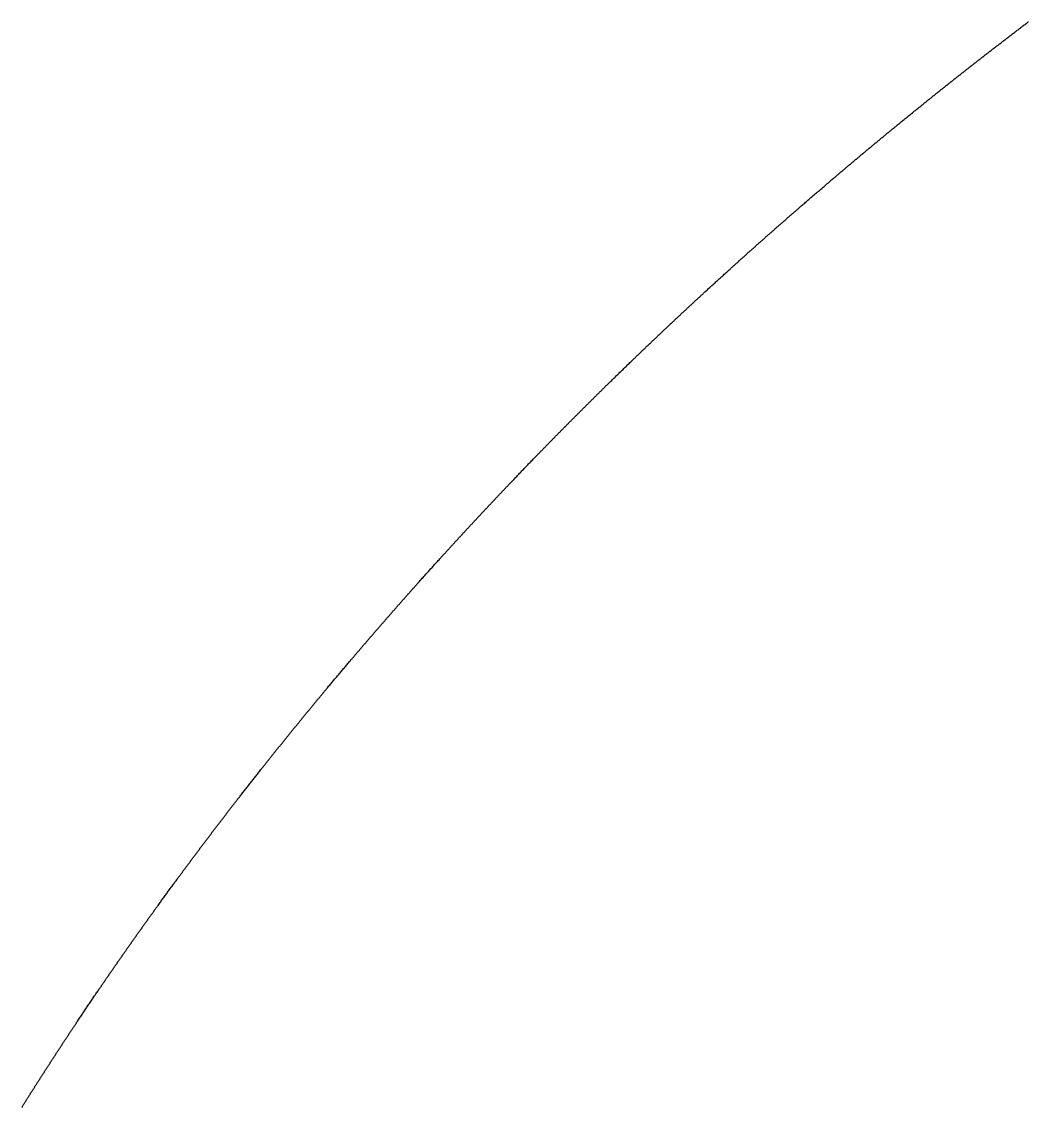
# Model space of a CAD drawing. Header units: millimetres. Extents: x 0 to 2438, y 0 to 1219.
# Drawn here: x 916.42 to 922.19, y 172.35 to 178.58 of the extents above; entities that cross this region are included whole.
import ezdxf

# ---------------------------------------------------------------- set-up
doc = ezdxf.new("R2010")
doc.units = ezdxf.units.MM
doc.layers.add('TEST_CUT_FIRST', color=1, linetype='Continuous')

msp = doc.modelspace()

# ---------------------------------------------------------------- linework, layer by layer
at = {"layer": 'TEST_CUT_FIRST'}
msp.add_lwpolyline([(916.4194, 172.3531), (916.4212, 172.3559), (916.423, 172.3587), (916.4247, 172.3615), (916.4265, 172.3644), (916.4283, 172.3672), (916.43, 172.37), (916.4318, 172.3728), (916.4336, 172.3756), (916.4353, 172.3784), (916.4371, 172.3812), (916.4389, 172.384), (916.4406, 172.3868), (916.4424, 172.3896), (916.4442, 172.3924), (916.4459, 172.3952), (916.4477, 172.398), (916.4495, 172.4008), (916.4512, 172.4037), (916.453, 172.4065), (916.4548, 172.4093), (916.4565, 172.4121), (916.4583, 172.4149), (916.4601, 172.4177), (916.4619, 172.4205), (916.4636, 172.4233), (916.4654, 172.4261), (916.4672, 172.4289), (916.4689, 172.4317), (916.4707, 172.4345), (916.4725, 172.4373), (916.4743, 172.4401), (916.476, 172.4429), (916.4778, 172.4457), (916.4796, 172.4485), (916.4814, 172.4513), (916.4832, 172.4541), (916.4849, 172.4569), (916.4867, 172.4597), (916.4885, 172.4625), (916.4903, 172.4653), (916.492, 172.4681), (916.4938, 172.4709), (916.4956, 172.4737), (916.4974, 172.4765), (916.4992, 172.4793), (916.501, 172.4821), (916.5027, 172.4849), (916.5045, 172.4877), (916.5063, 172.4905), (916.5081, 172.4933), (916.5099, 172.4961), (916.5117, 172.4989), (916.5134, 172.5017), (916.5152, 172.5045), (916.517, 172.5073), (916.5188, 172.5101), (916.5206, 172.5129), (916.5224, 172.5156), (916.5242, 172.5184), (916.5259, 172.5212), (916.5277, 172.524), (916.5295, 172.5268), (916.5313, 172.5296), (916.5331, 172.5324), (916.5349, 172.5352), (916.5367, 172.538), (916.5385, 172.5408), (916.5403, 172.5436), (916.5421, 172.5464), (916.5438, 172.5492), (916.5456, 172.5519), (916.5474, 172.5547), (916.5492, 172.5575), (916.551, 172.5603), (916.5528, 172.5631), (916.5546, 172.5659), (916.5564, 172.5687), (916.5582, 172.5715), (916.56, 172.5743), (916.5618, 172.5771), (916.5636, 172.5798), (916.5654, 172.5826), (916.5672, 172.5854), (916.569, 172.5882), (916.5708, 172.591), (916.5726, 172.5938), (916.5744, 172.5966), (916.5762, 172.5993), (916.578, 172.6021), (916.5798, 172.6049), (916.5816, 172.6077), (916.5834, 172.6105), (916.5852, 172.6133), (916.587, 172.6161), (916.5888, 172.6188), (916.5906, 172.6216), (916.5924, 172.6244), (916.5942, 172.6272), (916.596, 172.63), (916.5978, 172.6328), (916.5996, 172.6355), (916.6014, 172.6383), (916.6032, 172.6411), (916.605, 172.6439), (916.6069, 172.6467), (916.6087, 172.6494), (916.6105, 172.6522), (916.6123, 172.655), (916.6141, 172.6578), (916.6159, 172.6606), (916.6177, 172.6633), (916.6195, 172.6661), (916.6213, 172.6689), (916.6231, 172.6717), (916.625, 172.6745), (916.6268, 172.6772), (916.6286, 172.68), (916.6304, 172.6828), (916.6322, 172.6856), (916.634, 172.6883), (916.6358, 172.6911), (916.6377, 172.6939), (916.6395, 172.6967), (916.6413, 172.6995), (916.6431, 172.7022), (916.6449, 172.705), (916.6467, 172.7078), (916.6486, 172.7106), (916.6504, 172.7133), (916.6522, 172.7161), (916.654, 172.7189), (916.6558, 172.7216), (916.6576, 172.7244), (916.6595, 172.7272), (916.6613, 172.73), (916.6631, 172.7327), (916.6649, 172.7355), (916.6668, 172.7383), (916.6686, 172.7411), (916.6704, 172.7438), (916.6722, 172.7466), (916.674, 172.7494), (916.6759, 172.7521), (916.6777, 172.7549), (916.6795, 172.7577), (916.6813, 172.7604), (916.6832, 172.7632), (916.685, 172.766), (916.6868, 172.7688), (916.6887, 172.7715), (916.6905, 172.7743), (916.6923, 172.7771), (916.6941, 172.7798), (916.696, 172.7826), (916.6978, 172.7854), (916.6996, 172.7881), (916.7015, 172.7909), (916.7033, 172.7937), (916.7051, 172.7964), (916.7069, 172.7992), (916.7088, 172.8019), (916.7106, 172.8047), (916.7125, 172.8075), (916.7143, 172.8103), (916.7161, 172.813), (916.718, 172.8158), (916.7198, 172.8185), (916.7216, 172.8212), (916.7234, 172.824), (916.7253, 172.8268), (916.7272, 172.8297), (916.7291, 172.8326), (916.7309, 172.8353), (916.7326, 172.8379), (916.7342, 172.8402), (916.7358, 172.8426), (916.7376, 172.8454), (916.74, 172.8489), (916.743, 172.8535), (916.7466, 172.8588), (916.7504, 172.8645), (916.7543, 172.8703), (916.758, 172.8758), (916.7616, 172.8812), (916.7651, 172.8864), (916.7686, 172.8916), (916.7721, 172.8969), (916.7757, 172.9023), (916.7793, 172.9076), (916.7829, 172.913), (916.7865, 172.9183), (916.7901, 172.9237), (916.7937, 172.929), (916.7972, 172.9343), (916.8008, 172.9396), (916.8044, 172.9449), (916.808, 172.9503), (916.8116, 172.9556), (916.8152, 172.961), (916.8189, 172.9663), (916.8225, 172.9716), (916.826, 172.9769), (916.8295, 172.9821), (916.8331, 172.9873), (916.8367, 172.9926), (916.8405, 172.9982), (916.8444, 173.004), (916.8483, 173.0097), (916.8519, 173.015), (916.8549, 173.0194), (916.8572, 173.0228), (916.859, 173.0254), (916.8605, 173.0276), (916.8619, 173.0297), (916.8635, 173.032), (916.8653, 173.0346), (916.8671, 173.0373), (916.8689, 173.04), (916.8707, 173.0426), (916.8725, 173.0452), (916.8742, 173.0477), (916.8759, 173.0502), (916.8777, 173.0528), (916.8794, 173.0554), (916.8812, 173.0579), (916.883, 173.0605), (916.8847, 173.0631), (916.8865, 173.0656), (916.8882, 173.0682), (916.89, 173.0708), (916.8917, 173.0733), (916.8935, 173.0759), (916.8953, 173.0784), (916.897, 173.081), (916.8988, 173.0836), (916.9005, 173.0861), (916.9023, 173.0887), (916.9041, 173.0913), (916.9058, 173.0938), (916.9076, 173.0964), (916.9093, 173.0989), (916.9111, 173.1015), (916.9129, 173.1041), (916.9146, 173.1066), (916.9164, 173.1092), (916.9182, 173.1118), (916.9199, 173.1143), (916.9217, 173.1169), (916.9235, 173.1194), (916.9252, 173.122), (916.927, 173.1245), (916.9288, 173.1271), (916.9305, 173.1297), (916.9323, 173.1322), (916.9341, 173.1348), (916.9358, 173.1373), (916.9376, 173.1399), (916.9394, 173.1425), (916.9411, 173.145), (916.9429, 173.1476), (916.9447, 173.1501), (916.9464, 173.1527), (916.9482, 173.1552), (916.95, 173.1578), (916.9517, 173.1603), (916.9535, 173.1629), (916.9553, 173.1655), (916.9571, 173.168), (916.9588, 173.1706), (916.9606, 173.1731), (916.9624, 173.1757), (916.9642, 173.1782), (916.9659, 173.1808), (916.9677, 173.1833), (916.9695, 173.1859), (916.9713, 173.1884), (916.973, 173.191), (916.9748, 173.1935), (916.9766, 173.1961), (916.9784, 173.1986), (916.9801, 173.2012), (916.9819, 173.2037), (916.9837, 173.2063), (916.9855, 173.2088), (916.9872, 173.2114), (916.989, 173.2139), (916.9908, 173.2165), (916.9926, 173.219), (916.9944, 173.2216), (916.9961, 173.2241), (916.9979, 173.2267), (916.9997, 173.2292), (917.0015, 173.2318), (917.0033, 173.2343), (917.0051, 173.2369), (917.0068, 173.2394), (917.0086, 173.242), (917.0104, 173.2445), (917.0122, 173.2471), (917.014, 173.2496), (917.0158, 173.2522), (917.0175, 173.2547), (917.0193, 173.2572), (917.0211, 173.2598), (917.0229, 173.2623), (917.0247, 173.2649), (917.0265, 173.2674), (917.0283, 173.27), (917.03, 173.2725), (917.0318, 173.2751), (917.0336, 173.2776), (917.0354, 173.2801), (917.0372, 173.2827), (917.039, 173.2852), (917.0408, 173.2878), (917.0426, 173.2903), (917.0444, 173.2928), (917.0461, 173.2954), (917.0479, 173.2979), (917.0497, 173.3005), (917.0515, 173.303), (917.0533, 173.3056), (917.0551, 173.3081), (917.0569, 173.3106), (917.0587, 173.3132), (917.0605, 173.3157), (917.0623, 173.3182), (917.0641, 173.3208), (917.0659, 173.3233), (917.0677, 173.3259), (917.0695, 173.3284), (917.0713, 173.3309), (917.0731, 173.3335), (917.0749, 173.336), (917.0766, 173.3385), (917.0784, 173.3411), (917.0802, 173.3436), (917.082, 173.3462), (917.0838, 173.3487), (917.0856, 173.3512), (917.0874, 173.3538), (917.0892, 173.3563), (917.091, 173.3588), (917.0928, 173.3614), (917.0946, 173.3639), (917.0964, 173.3664), (917.0982, 173.369), (917.1, 173.3715), (917.1018, 173.374), (917.1036, 173.3766), (917.1055, 173.3791), (917.1073, 173.3816), (917.1091, 173.3842), (917.1109, 173.3867), (917.1127, 173.3892), (917.1145, 173.3918), (917.1163, 173.3943), (917.1181, 173.3968), (917.1199, 173.3994), (917.1217, 173.4019), (917.1235, 173.4044), (917.1253, 173.4069), (917.1271, 173.4095), (917.1289, 173.412), (917.1307, 173.4145), (917.1325, 173.4171), (917.1344, 173.4196), (917.1362, 173.4221), (917.138, 173.4246), (917.1398, 173.4272), (917.1416, 173.4297), (917.1434, 173.4322), (917.1452, 173.4348), (917.147, 173.4373), (917.1488, 173.4398), (917.1506, 173.4423), (917.1525, 173.4449), (917.1543, 173.4474), (917.1561, 173.4499), (917.1579, 173.4524), (917.1597, 173.455), (917.1615, 173.4575), (917.1633, 173.46), (917.1652, 173.4625), (917.167, 173.465), (917.1688, 173.4676), (917.1706, 173.4701), (917.1724, 173.4726), (917.1743, 173.4752), (917.1761, 173.4777), (917.1779, 173.4802), (917.1797, 173.4827), (917.1815, 173.4852), (917.1833, 173.4878), (917.1852, 173.4904), (917.1871, 173.493), (917.1889, 173.4955), (917.1906, 173.4978), (917.1921, 173.4999), (917.1937, 173.5021), (917.1955, 173.5046), (917.1979, 173.5079), (917.201, 173.5122), (917.2046, 173.5171), (917.2085, 173.5225), (917.2124, 173.528), (917.2162, 173.5332), (917.2198, 173.5382), (917.2234, 173.5431), (917.2269, 173.548), (917.2305, 173.5529), (917.2342, 173.5579), (917.2378, 173.563), (917.2415, 173.568), (917.2452, 173.573), (917.2488, 173.578), (917.2525, 173.583), (917.2561, 173.588), (917.2597, 173.593), (917.2634, 173.598), (917.267, 173.603), (917.2707, 173.608), (917.2744, 173.613), (917.2781, 173.618), (917.2817, 173.623), (917.2853, 173.6279), (917.2889, 173.6328), (917.2925, 173.6377), (917.2962, 173.6427), (917.3, 173.6479), (917.304, 173.6533), (917.3079, 173.6586), (917.3115, 173.6636), (917.3147, 173.6678), (917.317, 173.6711), (917.3189, 173.6736), (917.3204, 173.6757), (917.322, 173.6777), (917.3236, 173.68), (917.3255, 173.6825), (917.3274, 173.685), (917.3293, 173.6876), (917.3311, 173.6902), (917.333, 173.6926), (917.3348, 173.6951), (917.3366, 173.6975), (917.3384, 173.7), (917.3403, 173.7025), (917.3421, 173.705), (917.3439, 173.7074), (917.3458, 173.7099), (917.3476, 173.7124), (917.3494, 173.7149), (917.3513, 173.7173), (917.3531, 173.7198), (917.3549, 173.7223), (917.3568, 173.7247), (917.3586, 173.7272), (917.3604, 173.7297), (917.3623, 173.7322), (917.3641, 173.7346), (917.3659, 173.7371), (917.3678, 173.7396), (917.3696, 173.7421), (917.3715, 173.7445), (917.3733, 173.747), (917.3751, 173.7495), (917.377, 173.7519), (917.3788, 173.7544), (917.3806, 173.7569), (917.3825, 173.7593), (917.3843, 173.7618), (917.3862, 173.7643), (917.388, 173.7667), (917.3898, 173.7692), (917.3917, 173.7717), (917.3935, 173.7741), (917.3954, 173.7766), (917.3972, 173.7791), (917.3991, 173.7815), (917.4009, 173.784), (917.4027, 173.7865), (917.4046, 173.7889), (917.4064, 173.7914), (917.4083, 173.7939), (917.4101, 173.7963), (917.412, 173.7988), (917.4138, 173.8013), (917.4157, 173.8037), (917.4175, 173.8062), (917.4193, 173.8087), (917.4212, 173.8111), (917.423, 173.8136), (917.4249, 173.8161), (917.4267, 173.8185), (917.4286, 173.821), (917.4304, 173.8234), (917.4323, 173.8259), (917.4341, 173.8284), (917.436, 173.8308), (917.4378, 173.8333), (917.4397, 173.8357), (917.4415, 173.8382), (917.4434, 173.8407), (917.4452, 173.8431), (917.4471, 173.8456), (917.4489, 173.848), (917.4508, 173.8505), (917.4526, 173.853), (917.4545, 173.8554), (917.4563, 173.8579), (917.4582, 173.8603), (917.46, 173.8628), (917.4619, 173.8653), (917.4638, 173.8677), (917.4656, 173.8702), (917.4675, 173.8726), (917.4693, 173.8751), (917.4712, 173.8775), (917.473, 173.88), (917.4749, 173.8825), (917.4767, 173.8849), (917.4786, 173.8874), (917.4805, 173.8898), (917.4823, 173.8923), (917.4842, 173.8947), (917.486, 173.8972), (917.4879, 173.8996), (917.4898, 173.9021), (917.4916, 173.9045), (917.4935, 173.907), (917.4953, 173.9095), (917.4972, 173.9119), (917.4991, 173.9144), (917.5009, 173.9168), (917.5028, 173.9193), (917.5046, 173.9217), (917.5065, 173.9242), (917.5084, 173.9266), (917.5102, 173.9291), (917.5121, 173.9315), (917.514, 173.934), (917.5158, 173.9364), (917.5177, 173.9389), (917.5195, 173.9413), (917.5214, 173.9438), (917.5233, 173.9462), (917.5251, 173.9487), (917.527, 173.9511), (917.5289, 173.9536), (917.5307, 173.956), (917.5326, 173.9585), (917.5345, 173.9609), (917.5363, 173.9634), (917.5382, 173.9658), (917.5401, 173.9683), (917.542, 173.9707), (917.5438, 173.9732), (917.5457, 173.9756), (917.5476, 173.978), (917.5494, 173.9805), (917.5513, 173.9829), (917.5532, 173.9854), (917.555, 173.9878), (917.5569, 173.9903), (917.5588, 173.9927), (917.5607, 173.9952), (917.5625, 173.9976), (917.5644, 174), (917.5663, 174.0025), (917.5681, 174.0049), (917.57, 174.0074), (917.5719, 174.0098), (917.5738, 174.0123), (917.5756, 174.0147), (917.5775, 174.0171), (917.5794, 174.0196), (917.5813, 174.022), (917.5831, 174.0245), (917.585, 174.0269), (917.5869, 174.0294), (917.5888, 174.0318), (917.5907, 174.0342), (917.5925, 174.0367), (917.5944, 174.0391), (917.5963, 174.0416), (917.5982, 174.044), (917.6, 174.0464), (917.6019, 174.0489), (917.6038, 174.0513), (917.6057, 174.0537), (917.6076, 174.0562), (917.6094, 174.0586), (917.6113, 174.0611), (917.6132, 174.0635), (917.6151, 174.0659), (917.617, 174.0684), (917.6188, 174.0708), (917.6207, 174.0732), (917.6226, 174.0757), (917.6245, 174.0781), (917.6264, 174.0805), (917.6283, 174.083), (917.6302, 174.0854), (917.632, 174.0879), (917.6339, 174.0903), (917.6358, 174.0927), (917.6377, 174.0952), (917.6396, 174.0976), (917.6415, 174.1), (917.6434, 174.1025), (917.6452, 174.1049), (917.6471, 174.1073), (917.649, 174.1098), (917.6509, 174.1122), (917.6527, 174.1146), (917.6546, 174.117), (917.6566, 174.1195), (917.6585, 174.122), (917.6605, 174.1245), (917.6624, 174.127), (917.6641, 174.1292), (917.6657, 174.1312), (917.6673, 174.1333), (917.6692, 174.1357), (917.6717, 174.1389), (917.6749, 174.143), (917.6787, 174.1479), (917.6828, 174.1531), (917.6869, 174.1584), (917.6908, 174.1635), (917.6946, 174.1684), (917.6984, 174.1731), (917.7021, 174.1779), (917.7059, 174.1827), (917.7097, 174.1876), (917.7135, 174.1925), (917.7173, 174.1973), (917.7212, 174.2022), (917.725, 174.2071), (917.7288, 174.2119), (917.7326, 174.2168), (917.7364, 174.2216), (917.7402, 174.2265), (917.744, 174.2313), (917.7479, 174.2362), (917.7517, 174.2411), (917.7556, 174.246), (917.7594, 174.2508), (917.7632, 174.2556), (917.7669, 174.2604), (917.7707, 174.2651), (917.7745, 174.27), (917.7785, 174.275), (917.7826, 174.2803), (917.7868, 174.2855), (917.7906, 174.2903), (917.7938, 174.2944), (917.7963, 174.2976), (917.7983, 174.3), (917.7999, 174.3021), (917.8015, 174.3041), (917.8033, 174.3063), (917.8052, 174.3088), (917.8072, 174.3113), (917.8092, 174.3138), (917.8112, 174.3163), (917.8131, 174.3187), (917.8151, 174.3211), (917.817, 174.3235), (917.8189, 174.3259), (917.8208, 174.3284), (917.8227, 174.3308), (917.8247, 174.3332), (917.8266, 174.3357), (917.8285, 174.3381), (917.8305, 174.3405), (917.8324, 174.3429), (917.8343, 174.3454), (917.8363, 174.3478), (917.8382, 174.3502), (917.8401, 174.3526), (917.8421, 174.355), (917.844, 174.3575), (917.8459, 174.3599), (917.8479, 174.3623), (917.8498, 174.3647), (917.8517, 174.3672), (917.8537, 174.3696), (917.8556, 174.372), (917.8575, 174.3744), (917.8595, 174.3768), (917.8614, 174.3793), (917.8634, 174.3817), (917.8653, 174.3841), (917.8672, 174.3865), (917.8692, 174.3889), (917.8711, 174.3914), (917.873, 174.3938), (917.875, 174.3962), (917.8769, 174.3986), (917.8789, 174.401), (917.8808, 174.4035), (917.8827, 174.4059), (917.8847, 174.4083), (917.8866, 174.4107), (917.8886, 174.4131), (917.8905, 174.4155), (917.8925, 174.418), (917.8944, 174.4204), (917.8963, 174.4228), (917.8983, 174.4252), (917.9002, 174.4276), (917.9022, 174.43), (917.9041, 174.4324), (917.9061, 174.4349), (917.908, 174.4373), (917.9099, 174.4397), (917.9119, 174.4421), (917.9138, 174.4445), (917.9158, 174.4469), (917.9177, 174.4493), (917.9197, 174.4518), (917.9216, 174.4542), (917.9236, 174.4566), (917.9255, 174.459), (917.9275, 174.4614), (917.9294, 174.4638), (917.9314, 174.4662), (917.9333, 174.4686), (917.9353, 174.471), (917.9372, 174.4735), (917.9392, 174.4759), (917.9411, 174.4783), (917.9431, 174.4807), (917.945, 174.4831), (917.947, 174.4855), (917.9489, 174.4879), (917.9509, 174.4903), (917.9528, 174.4927), (917.9548, 174.4951), (917.9567, 174.4975), (917.9587, 174.5), (917.9606, 174.5024), (917.9626, 174.5048), (917.9645, 174.5072), (917.9665, 174.5096), (917.9684, 174.512), (917.9704, 174.5144), (917.9723, 174.5168), (917.9743, 174.5192), (917.9763, 174.5216), (917.9782, 174.524), (917.9802, 174.5264), (917.9821, 174.5288), (917.9841, 174.5312), (917.986, 174.5336), (917.988, 174.536), (917.99, 174.5384), (917.9919, 174.5408), (917.9939, 174.5432), (917.9958, 174.5456), (917.9978, 174.5481), (917.9997, 174.5505), (918.0017, 174.5529), (918.0037, 174.5553), (918.0056, 174.5577), (918.0076, 174.5601), (918.0096, 174.5625), (918.0115, 174.5649), (918.0135, 174.5673), (918.0154, 174.5697), (918.0174, 174.5721), (918.0194, 174.5745), (918.0213, 174.5769), (918.0233, 174.5793), (918.0253, 174.5817), (918.0272, 174.5841), (918.0292, 174.5865), (918.0311, 174.5888), (918.0331, 174.5912), (918.0351, 174.5936), (918.037, 174.596), (918.039, 174.5984), (918.041, 174.6008), (918.0429, 174.6032), (918.0449, 174.6056), (918.0469, 174.608), (918.0488, 174.6104), (918.0508, 174.6128), (918.0528, 174.6152), (918.0547, 174.6176), (918.0567, 174.62), (918.0587, 174.6224), (918.0607, 174.6248), (918.0626, 174.6272), (918.0646, 174.6296), (918.0666, 174.632), (918.0685, 174.6344), (918.0705, 174.6368), (918.0725, 174.6391), (918.0744, 174.6415), (918.0764, 174.6439), (918.0784, 174.6463), (918.0804, 174.6487), (918.0823, 174.6511), (918.0843, 174.6535), (918.0863, 174.6559), (918.0883, 174.6583), (918.0902, 174.6607), (918.0922, 174.6631), (918.0942, 174.6654), (918.0962, 174.6678), (918.0981, 174.6702), (918.1001, 174.6726), (918.1021, 174.675), (918.1041, 174.6774), (918.106, 174.6798), (918.108, 174.6822), (918.11, 174.6846), (918.112, 174.6869), (918.1139, 174.6893), (918.1159, 174.6917), (918.1179, 174.6941), (918.1199, 174.6965), (918.1219, 174.6989), (918.1238, 174.7013), (918.1258, 174.7036), (918.1278, 174.706), (918.1298, 174.7084), (918.1318, 174.7108), (918.1337, 174.7132), (918.1357, 174.7156), (918.1377, 174.7179), (918.1397, 174.7203), (918.1417, 174.7227), (918.1437, 174.7251), (918.1456, 174.7275), (918.1476, 174.7298), (918.1496, 174.7322), (918.1515, 174.7346), (918.1536, 174.737), (918.1556, 174.7395), (918.1577, 174.742), (918.1597, 174.7443), (918.1615, 174.7465), (918.1632, 174.7485), (918.1648, 174.7505), (918.1669, 174.7529), (918.1695, 174.7561), (918.1728, 174.7601), (918.1768, 174.7648), (918.181, 174.7699), (918.1853, 174.7751), (918.1895, 174.78), (918.1935, 174.7848), (918.1974, 174.7894), (918.2012, 174.794), (918.2052, 174.7987), (918.2092, 174.8035), (918.2132, 174.8082), (918.2172, 174.813), (918.2212, 174.8178), (918.2252, 174.8225), (918.2291, 174.8273), (918.2331, 174.832), (918.2371, 174.8367), (918.2411, 174.8414), (918.2451, 174.8462), (918.2491, 174.8509), (918.2531, 174.8557), (918.2571, 174.8604), (918.2611, 174.8652), (918.2651, 174.8698), (918.269, 174.8745), (918.2729, 174.8791), (918.2769, 174.8838), (918.2811, 174.8887), (918.2854, 174.8939), (918.2897, 174.8989), (918.2937, 174.9036), (918.2971, 174.9076), (918.2997, 174.9107), (918.3017, 174.9131), (918.3035, 174.9151), (918.3051, 174.9171), (918.307, 174.9192), (918.309, 174.9216), (918.311, 174.924), (918.3131, 174.9265), (918.3152, 174.9289), (918.3172, 174.9313), (918.3192, 174.9336), (918.3212, 174.9359), (918.3232, 174.9383), (918.3252, 174.9406), (918.3272, 174.943), (918.3292, 174.9453), (918.3312, 174.9477), (918.3332, 174.95), (918.3352, 174.9524), (918.3372, 174.9547), (918.3392, 174.9571), (918.3412, 174.9594), (918.3432, 174.9618), (918.3453, 174.9641), (918.3473, 174.9665), (918.3493, 174.9688), (918.3513, 174.9712), (918.3533, 174.9735), (918.3553, 174.9759), (918.3573, 174.9782), (918.3593, 174.9806), (918.3613, 174.9829), (918.3634, 174.9853), (918.3654, 174.9876), (918.3674, 174.99), (918.3694, 174.9923), (918.3714, 174.9947), (918.3734, 174.997), (918.3754, 174.9994), (918.3775, 175.0017), (918.3795, 175.0041), (918.3815, 175.0064), (918.3835, 175.0088), (918.3855, 175.0111), (918.3875, 175.0135), (918.3895, 175.0158), (918.3916, 175.0182), (918.3936, 175.0205), (918.3956, 175.0228), (918.3976, 175.0252), (918.3996, 175.0275), (918.4016, 175.0299), (918.4037, 175.0322), (918.4057, 175.0346), (918.4077, 175.0369), (918.4097, 175.0393), (918.4117, 175.0416), (918.4138, 175.0439), (918.4158, 175.0463), (918.4178, 175.0486), (918.4198, 175.051), (918.4218, 175.0533), (918.4239, 175.0557), (918.4259, 175.058), (918.4279, 175.0603), (918.4299, 175.0627), (918.432, 175.065), (918.434, 175.0674), (918.436, 175.0697), (918.438, 175.072), (918.4401, 175.0744), (918.4421, 175.0767), (918.4441, 175.079), (918.4461, 175.0814), (918.4482, 175.0837), (918.4502, 175.0861), (918.4522, 175.0884), (918.4542, 175.0907), (918.4563, 175.0931), (918.4583, 175.0954), (918.4603, 175.0977), (918.4623, 175.1001), (918.4644, 175.1024), (918.4664, 175.1048), (918.4684, 175.1071), (918.4704, 175.1094), (918.4725, 175.1118), (918.4745, 175.1141), (918.4765, 175.1164), (918.4786, 175.1188), (918.4806, 175.1211), (918.4826, 175.1234), (918.4847, 175.1258), (918.4867, 175.1281), (918.4887, 175.1304), (918.4908, 175.1328), (918.4928, 175.1351), (918.4948, 175.1374), (918.4968, 175.1398), (918.4989, 175.1421), (918.5009, 175.1444), (918.5029, 175.1468), (918.505, 175.1491), (918.507, 175.1514), (918.509, 175.1537), (918.5111, 175.1561), (918.5131, 175.1584), (918.5152, 175.1607), (918.5172, 175.1631), (918.5192, 175.1654), (918.5213, 175.1677), (918.5233, 175.1701), (918.5253, 175.1724), (918.5274, 175.1747), (918.5294, 175.177), (918.5314, 175.1794), (918.5335, 175.1817), (918.5355, 175.184), (918.5376, 175.1863), (918.5396, 175.1887), (918.5416, 175.191), (918.5437, 175.1933), (918.5457, 175.1956), (918.5478, 175.198), (918.5498, 175.2003), (918.5518, 175.2026), (918.5539, 175.2049), (918.5559, 175.2073), (918.558, 175.2096), (918.56, 175.2119), (918.562, 175.2142), (918.5641, 175.2166), (918.5661, 175.2189), (918.5682, 175.2212), (918.5702, 175.2235), (918.5723, 175.2259), (918.5743, 175.2282), (918.5763, 175.2305), (918.5784, 175.2328), (918.5804, 175.2351), (918.5825, 175.2375), (918.5845, 175.2398), (918.5866, 175.2421), (918.5886, 175.2444), (918.5907, 175.2467), (918.5927, 175.2491), (918.5948, 175.2514), (918.5968, 175.2537), (918.5989, 175.256), (918.6009, 175.2583), (918.6029, 175.2607), (918.605, 175.263), (918.607, 175.2653), (918.6091, 175.2676), (918.6111, 175.2699), (918.6132, 175.2722), (918.6152, 175.2746), (918.6173, 175.2769), (918.6193, 175.2792), (918.6214, 175.2815), (918.6234, 175.2838), (918.6255, 175.2861), (918.6275, 175.2885), (918.6296, 175.2908), (918.6317, 175.2931), (918.6337, 175.2954), (918.6358, 175.2977), (918.6378, 175.3), (918.6399, 175.3023), (918.6419, 175.3047), (918.644, 175.307), (918.646, 175.3093), (918.6481, 175.3116), (918.6501, 175.3139), (918.6522, 175.3162), (918.6542, 175.3185), (918.6563, 175.3208), (918.6584, 175.3232), (918.6604, 175.3255), (918.6625, 175.3278), (918.6645, 175.3301), (918.6665, 175.3323), (918.6686, 175.3346), (918.6707, 175.337), (918.6729, 175.3394), (918.675, 175.3418), (918.677, 175.3441), (918.6789, 175.3462), (918.6806, 175.3482), (918.6824, 175.3501), (918.6845, 175.3525), (918.6872, 175.3555), (918.6907, 175.3594), (918.6948, 175.364), (918.6992, 175.3689), (918.7036, 175.3739), (918.7079, 175.3787), (918.7121, 175.3833), (918.7161, 175.3878), (918.7201, 175.3923), (918.7242, 175.3969), (918.7283, 175.4015), (918.7325, 175.4061), (918.7366, 175.4107), (918.7408, 175.4153), (918.7449, 175.4199), (918.749, 175.4245), (918.7532, 175.4291), (918.7573, 175.4337), (918.7614, 175.4382), (918.7656, 175.4428), (918.7697, 175.4474), (918.7739, 175.452), (918.778, 175.4567), (918.7822, 175.4612), (918.7863, 175.4658), (918.7903, 175.4702), (918.7944, 175.4747), (918.7985, 175.4793), (918.8029, 175.4841), (918.8074, 175.4891), (918.8118, 175.494), (918.8159, 175.4985), (918.8195, 175.5024), (918.8222, 175.5054), (918.8243, 175.5077), (918.826, 175.5096), (918.8278, 175.5115), (918.8297, 175.5136), (918.8317, 175.5159), (918.8339, 175.5183), (918.8361, 175.5207), (918.8382, 175.523), (918.8403, 175.5253), (918.8423, 175.5275), (918.8444, 175.5298), (918.8464, 175.5321), (918.8485, 175.5343), (918.8506, 175.5366), (918.8527, 175.5389), (918.8548, 175.5412), (918.8568, 175.5435), (918.8589, 175.5458), (918.861, 175.548), (918.8631, 175.5503), (918.8652, 175.5526), (918.8672, 175.5549), (918.8693, 175.5571), (918.8714, 175.5594), (918.8735, 175.5617), (918.8756, 175.564), (918.8776, 175.5663), (918.8797, 175.5685), (918.8818, 175.5708), (918.8839, 175.5731), (918.886, 175.5754), (918.888, 175.5776), (918.8901, 175.5799), (918.8922, 175.5822), (918.8943, 175.5845), (918.8964, 175.5867), (918.8985, 175.589), (918.9006, 175.5913), (918.9026, 175.5936), (918.9047, 175.5958), (918.9068, 175.5981), (918.9089, 175.6004), (918.911, 175.6026), (918.9131, 175.6049), (918.9152, 175.6072), (918.9172, 175.6095), (918.9193, 175.6117), (918.9214, 175.614), (918.9235, 175.6163), (918.9256, 175.6185), (918.9277, 175.6208), (918.9298, 175.6231), (918.9319, 175.6254), (918.934, 175.6276), (918.936, 175.6299), (918.9381, 175.6322), (918.9402, 175.6344), (918.9423, 175.6367), (918.9444, 175.639), (918.9465, 175.6412), (918.9486, 175.6435), (918.9507, 175.6458), (918.9528, 175.648), (918.9549, 175.6503), (918.957, 175.6526), (918.959, 175.6548), (918.9611, 175.6571), (918.9632, 175.6594), (918.9653, 175.6616), (918.9674, 175.6639), (918.9695, 175.6662), (918.9716, 175.6684), (918.9737, 175.6707), (918.9758, 175.673), (918.9779, 175.6752), (918.98, 175.6775), (918.9821, 175.6798), (918.9842, 175.682), (918.9863, 175.6843), (918.9884, 175.6865), (918.9905, 175.6888), (918.9926, 175.6911), (918.9947, 175.6933), (918.9968, 175.6956), (918.9989, 175.6979), (919.001, 175.7001), (919.0031, 175.7024), (919.0052, 175.7046), (919.0073, 175.7069), (919.0094, 175.7092), (919.0115, 175.7114), (919.0136, 175.7137), (919.0157, 175.7159), (919.0178, 175.7182), (919.0199, 175.7205), (919.022, 175.7227), (919.0241, 175.725), (919.0262, 175.7272), (919.0283, 175.7295), (919.0304, 175.7317), (919.0325, 175.734), (919.0346, 175.7363), (919.0367, 175.7385), (919.0388, 175.7408), (919.0409, 175.743), (919.043, 175.7453), (919.0451, 175.7475), (919.0472, 175.7498), (919.0493, 175.752), (919.0514, 175.7543), (919.0535, 175.7566), (919.0556, 175.7588), (919.0577, 175.7611), (919.0599, 175.7633), (919.062, 175.7656), (919.0641, 175.7678), (919.0662, 175.7701), (919.0683, 175.7723), (919.0704, 175.7746), (919.0725, 175.7768), (919.0746, 175.7791), (919.0767, 175.7813), (919.0788, 175.7836), (919.0809, 175.7858), (919.083, 175.7881), (919.0852, 175.7903), (919.0873, 175.7926), (919.0894, 175.7948), (919.0915, 175.7971), (919.0936, 175.7993), (919.0957, 175.8016), (919.0978, 175.8038), (919.0999, 175.8061), (919.1021, 175.8083), (919.1042, 175.8106), (919.1063, 175.8128), (919.1084, 175.8151), (919.1105, 175.8173), (919.1126, 175.8196), (919.1147, 175.8218), (919.1168, 175.8241), (919.119, 175.8263), (919.1211, 175.8286), (919.1232, 175.8308), (919.1253, 175.833), (919.1274, 175.8353), (919.1295, 175.8375), (919.1317, 175.8398), (919.1338, 175.842), (919.1359, 175.8443), (919.138, 175.8465), (919.1401, 175.8488), (919.1422, 175.851), (919.1444, 175.8532), (919.1465, 175.8555), (919.1486, 175.8577), (919.1507, 175.86), (919.1528, 175.8622), (919.155, 175.8644), (919.1571, 175.8667), (919.1592, 175.8689), (919.1613, 175.8712), (919.1634, 175.8734), (919.1656, 175.8756), (919.1677, 175.8779), (919.1698, 175.8801), (919.1719, 175.8824), (919.1741, 175.8846), (919.1762, 175.8868), (919.1783, 175.8891), (919.1804, 175.8913), (919.1825, 175.8936), (919.1847, 175.8958), (919.1868, 175.898), (919.1889, 175.9003), (919.1911, 175.9025), (919.1932, 175.9048), (919.1953, 175.907), (919.1974, 175.9092), (919.1995, 175.9114), (919.2016, 175.9136), (919.2038, 175.9159), (919.2059, 175.9182), (919.2082, 175.9205), (919.2104, 175.9228), (919.2125, 175.925), (919.2144, 175.9271), (919.2162, 175.9289), (919.218, 175.9309), (919.2202, 175.9331), (919.223, 175.936), (919.2266, 175.9398), (919.2308, 175.9442), (919.2354, 175.949), (919.24, 175.9538), (919.2444, 175.9585), (919.2487, 175.9629), (919.2528, 175.9673), (919.257, 175.9716), (919.2612, 175.976), (919.2655, 175.9805), (919.2698, 175.985), (919.2741, 175.9894), (919.2783, 175.9939), (919.2826, 175.9983), (919.2869, 176.0028), (919.2911, 176.0072), (919.2954, 176.0116), (919.2996, 176.0161), (919.3039, 176.0205), (919.3082, 176.025), (919.3125, 176.0294), (919.3168, 176.0339), (919.3211, 176.0383), (919.3253, 176.0427), (919.3295, 176.047), (919.3337, 176.0514), (919.338, 176.0558), (919.3424, 176.0604), (919.3471, 176.0652), (919.3517, 176.07), (919.356, 176.0744), (919.3596, 176.0781), (919.3624, 176.081), (919.3645, 176.0832), (919.3664, 176.0851), (919.3681, 176.0869), (919.3701, 176.0889), (919.3723, 176.0911), (919.3745, 176.0934), (919.3767, 176.0957), (919.3789, 176.098), (919.3811, 176.1002), (919.3832, 176.1024), (919.3853, 176.1046), (919.3874, 176.1068), (919.3896, 176.109), (919.3917, 176.1112), (919.3939, 176.1134), (919.396, 176.1156), (919.3982, 176.1178), (919.4003, 176.12), (919.4025, 176.1222), (919.4046, 176.1244), (919.4067, 176.1266), (919.4089, 176.1288), (919.411, 176.131), (919.4132, 176.1332), (919.4153, 176.1354), (919.4175, 176.1376), (919.4196, 176.1398), (919.4218, 176.142), (919.4239, 176.1442), (919.4261, 176.1464), (919.4282, 176.1486), (919.4304, 176.1508), (919.4325, 176.153), (919.4347, 176.1552), (919.4368, 176.1574), (919.439, 176.1596), (919.4411, 176.1618), (919.4433, 176.164), (919.4454, 176.1662), (919.4476, 176.1684), (919.4497, 176.1706), (919.4519, 176.1728), (919.454, 176.175), (919.4562, 176.1772), (919.4584, 176.1793), (919.4605, 176.1815), (919.4627, 176.1837), (919.4648, 176.1859), (919.467, 176.1881), (919.4691, 176.1903), (919.4713, 176.1925), (919.4734, 176.1947), (919.4756, 176.1969), (919.4777, 176.1991), (919.4799, 176.2013), (919.4821, 176.2035), (919.4842, 176.2057), (919.4864, 176.2079), (919.4885, 176.21), (919.4907, 176.2122), (919.4928, 176.2144), (919.495, 176.2166), (919.4972, 176.2188), (919.4993, 176.221), (919.5015, 176.2232), (919.5036, 176.2254), (919.5058, 176.2276), (919.508, 176.2298), (919.5101, 176.2319), (919.5123, 176.2341), (919.5144, 176.2363), (919.5166, 176.2385), (919.5188, 176.2407), (919.5209, 176.2429), (919.5231, 176.2451), (919.5252, 176.2472), (919.5274, 176.2494), (919.5296, 176.2516), (919.5317, 176.2538), (919.5339, 176.256), (919.5361, 176.2582), (919.5382, 176.2604), (919.5404, 176.2625), (919.5426, 176.2647), (919.5447, 176.2669), (919.5469, 176.2691), (919.5491, 176.2713), (919.5512, 176.2735), (919.5534, 176.2756), (919.5556, 176.2778), (919.5577, 176.28), (919.5599, 176.2822), (919.5621, 176.2844), (919.5642, 176.2866), (919.5664, 176.2887), (919.5686, 176.2909), (919.5707, 176.2931), (919.5729, 176.2953), (919.5751, 176.2975), (919.5772, 176.2996), (919.5794, 176.3018), (919.5816, 176.304), (919.5837, 176.3062), (919.5859, 176.3083), (919.5881, 176.3105), (919.5902, 176.3127), (919.5924, 176.3149), (919.5946, 176.3171), (919.5968, 176.3192), (919.5989, 176.3214), (919.6011, 176.3236), (919.6033, 176.3258), (919.6055, 176.3279), (919.6076, 176.3301), (919.6098, 176.3323), (919.612, 176.3345), (919.6141, 176.3366), (919.6163, 176.3388), (919.6185, 176.341), (919.6207, 176.3432), (919.6228, 176.3453), (919.625, 176.3475), (919.6272, 176.3497), (919.6294, 176.3519), (919.6315, 176.354), (919.6337, 176.3562), (919.6359, 176.3584), (919.6381, 176.3605), (919.6403, 176.3627), (919.6424, 176.3649), (919.6446, 176.3671), (919.6468, 176.3692), (919.649, 176.3714), (919.6511, 176.3736), (919.6533, 176.3757), (919.6555, 176.3779), (919.6577, 176.3801), (919.6599, 176.3822), (919.662, 176.3844), (919.6642, 176.3866), (919.6664, 176.3887), (919.6686, 176.3909), (919.6708, 176.3931), (919.6729, 176.3952), (919.6751, 176.3974), (919.6773, 176.3996), (919.6795, 176.4017), (919.6817, 176.4039), (919.6839, 176.4061), (919.686, 176.4082), (919.6882, 176.4104), (919.6904, 176.4126), (919.6926, 176.4147), (919.6948, 176.4169), (919.697, 176.4191), (919.6991, 176.4212), (919.7013, 176.4234), (919.7035, 176.4256), (919.7057, 176.4277), (919.7079, 176.4299), (919.7101, 176.432), (919.7123, 176.4342), (919.7145, 176.4364), (919.7166, 176.4385), (919.7188, 176.4407), (919.721, 176.4428), (919.7232, 176.445), (919.7254, 176.4472), (919.7276, 176.4493), (919.7298, 176.4515), (919.732, 176.4536), (919.7341, 176.4558), (919.7363, 176.458), (919.7385, 176.4601), (919.7407, 176.4623), (919.7429, 176.4644), (919.7451, 176.4666), (919.7473, 176.4688), (919.7495, 176.4709), (919.7516, 176.473), (919.7538, 176.4752), (919.756, 176.4773), (919.7582, 176.4795), (919.7605, 176.4818), (919.7628, 176.484), (919.765, 176.4862), (919.767, 176.4882), (919.7689, 176.49), (919.7707, 176.4918), (919.773, 176.494), (919.7758, 176.4968), (919.7795, 176.5004), (919.7837, 176.5046), (919.7884, 176.5091), (919.793, 176.5137), (919.7975, 176.5181), (919.8019, 176.5223), (919.8061, 176.5264), (919.8103, 176.5306), (919.8146, 176.5347), (919.8189, 176.539), (919.8232, 176.5432), (919.8276, 176.5474), (919.8319, 176.5517), (919.8363, 176.5559), (919.8406, 176.5601), (919.8449, 176.5643), (919.8492, 176.5685), (919.8535, 176.5727), (919.8579, 176.5769), (919.8622, 176.5811), (919.8666, 176.5854), (919.8709, 176.5896), (919.8753, 176.5938), (919.8796, 176.5979), (919.8838, 176.602), (919.888, 176.6062), (919.8924, 176.6104), (919.8969, 176.6147), (919.9016, 176.6193), (919.9063, 176.6238), (919.9106, 176.628), (919.9143, 176.6315), (919.9171, 176.6342), (919.9192, 176.6363), (919.921, 176.6381), (919.9228, 176.6398), (919.9248, 176.6416), (919.9269, 176.6437), (919.9291, 176.6458), (919.9313, 176.648), (919.9335, 176.6501), (919.9357, 176.6521), (919.9378, 176.6542), (919.9399, 176.6562), (919.942, 176.6582), (919.9441, 176.6603), (919.9463, 176.6624), (919.9484, 176.6644), (919.9506, 176.6665), (919.9527, 176.6685), (919.9548, 176.6706), (919.957, 176.6726), (919.9591, 176.6747), (919.9612, 176.6767), (919.9634, 176.6788), (919.9655, 176.6808), (919.9677, 176.6829), (919.9698, 176.6849), (919.9719, 176.687), (919.9741, 176.689), (919.9762, 176.6911), (919.9784, 176.6931), (919.9805, 176.6952), (919.9826, 176.6972), (919.9848, 176.6993), (919.9869, 176.7013), (919.9891, 176.7034), (919.9912, 176.7054), (919.9934, 176.7075), (919.9955, 176.7095), (919.9976, 176.7116), (919.9998, 176.7136), (920.0019, 176.7157), (920.0041, 176.7177), (920.0062, 176.7198), (920.0083, 176.7218), (920.0105, 176.7239), (920.0126, 176.7259), (920.0148, 176.728), (920.0169, 176.73), (920.0191, 176.732), (920.0212, 176.7341), (920.0234, 176.7361), (920.0255, 176.7382), (920.0277, 176.7402), (920.0298, 176.7423), (920.0319, 176.7443), (920.0341, 176.7464), (920.0362, 176.7484), (920.0384, 176.7504), (920.0405, 176.7525), (920.0427, 176.7545), (920.0448, 176.7566), (920.047, 176.7586), (920.0491, 176.7606), (920.0513, 176.7627), (920.0534, 176.7647), (920.0556, 176.7668), (920.0577, 176.7688), (920.0599, 176.7708), (920.062, 176.7729), (920.0642, 176.7749), (920.0663, 176.777), (920.0685, 176.779), (920.0706, 176.781), (920.0728, 176.7831), (920.0749, 176.7851), (920.0771, 176.7872), (920.0792, 176.7892), (920.0814, 176.7912), (920.0835, 176.7933), (920.0857, 176.7953), (920.0878, 176.7973), (920.09, 176.7994), (920.0921, 176.8014), (920.0943, 176.8035), (920.0965, 176.8055), (920.0986, 176.8075), (920.1008, 176.8096), (920.1029, 176.8116), (920.1051, 176.8136), (920.1072, 176.8157), (920.1094, 176.8177), (920.1115, 176.8197), (920.1137, 176.8218), (920.1158, 176.8238), (920.118, 176.8258), (920.1202, 176.8279), (920.1223, 176.8299), (920.1245, 176.8319), (920.1266, 176.834), (920.1288, 176.836), (920.1309, 176.838), (920.1331, 176.84), (920.1353, 176.8421), (920.1374, 176.8441), (920.1396, 176.8461), (920.1417, 176.8482), (920.1439, 176.8502), (920.1461, 176.8522), (920.1482, 176.8543), (920.1504, 176.8563), (920.1525, 176.8583), (920.1547, 176.8603), (920.1569, 176.8624), (920.159, 176.8644), (920.1612, 176.8664), (920.1633, 176.8685), (920.1655, 176.8705), (920.1677, 176.8725), (920.1698, 176.8745), (920.172, 176.8766), (920.1742, 176.8786), (920.1763, 176.8806), (920.1785, 176.8826), (920.1806, 176.8847), (920.1828, 176.8867), (920.185, 176.8887), (920.1871, 176.8907), (920.1893, 176.8928), (920.1915, 176.8948), (920.1936, 176.8968), (920.1958, 176.8988), (920.198, 176.9009), (920.2001, 176.9029), (920.2023, 176.9049), (920.2045, 176.9069), (920.2066, 176.9089), (920.2088, 176.911), (920.211, 176.913), (920.2131, 176.915), (920.2153, 176.917), (920.2175, 176.919), (920.2196, 176.9211), (920.2218, 176.9231), (920.224, 176.9251), (920.2261, 176.9271), (920.2283, 176.9291), (920.2305, 176.9312), (920.2326, 176.9332), (920.2348, 176.9352), (920.237, 176.9372), (920.2392, 176.9392), (920.2413, 176.9413), (920.2435, 176.9433), (920.2457, 176.9453), (920.2478, 176.9473), (920.25, 176.9493), (920.2522, 176.9513), (920.2544, 176.9534), (920.2565, 176.9554), (920.2587, 176.9574), (920.2609, 176.9594), (920.263, 176.9614), (920.2652, 176.9634), (920.2674, 176.9654), (920.2696, 176.9675), (920.2717, 176.9695), (920.2739, 176.9715), (920.2761, 176.9735), (920.2783, 176.9755), (920.2804, 176.9775), (920.2826, 176.9795), (920.2848, 176.9816), (920.287, 176.9836), (920.2891, 176.9856), (920.2913, 176.9876), (920.2935, 176.9896), (920.2957, 176.9916), (920.2979, 176.9936), (920.3, 176.9956), (920.3022, 176.9976), (920.3044, 176.9996), (920.3065, 177.0016), (920.3087, 177.0036), (920.3109, 177.0057), (920.3132, 177.0078), (920.3155, 177.0099), (920.3176, 177.0119), (920.3196, 177.0137), (920.3214, 177.0154), (920.3233, 177.0171), (920.3255, 177.0191), (920.3284, 177.0217), (920.3321, 177.0252), (920.3364, 177.0292), (920.3411, 177.0335), (920.3459, 177.0379), (920.3505, 177.0421), (920.3549, 177.0461), (920.3592, 177.0501), (920.3635, 177.054), (920.3678, 177.058), (920.3722, 177.062), (920.3766, 177.0661), (920.3811, 177.0701), (920.3855, 177.0742), (920.3899, 177.0782), (920.3943, 177.0822), (920.3987, 177.0862), (920.403, 177.0902), (920.4074, 177.0942), (920.4119, 177.0982), (920.4163, 177.1023), (920.4207, 177.1063), (920.4251, 177.1104), (920.4295, 177.1144), (920.4339, 177.1183), (920.4382, 177.1223), (920.4425, 177.1262), (920.447, 177.1302), (920.4515, 177.1344), (920.4563, 177.1387), (920.4611, 177.143), (920.4655, 177.147), (920.4692, 177.1504), (920.4721, 177.153), (920.4743, 177.155), (920.4762, 177.1568), (920.4781, 177.1584), (920.4801, 177.1603), (920.4824, 177.1623), (920.4847, 177.1644), (920.487, 177.1665), (920.4893, 177.1685), (920.4915, 177.1706), (920.4937, 177.1725), (920.4959, 177.1745), (920.4981, 177.1765), (920.5003, 177.1785), (920.5025, 177.1805), (920.5048, 177.1826), (920.507, 177.1846), (920.5092, 177.1866), (920.5115, 177.1886), (920.5137, 177.1906), (920.5159, 177.1926), (920.5181, 177.1946), (920.5204, 177.1966), (920.5226, 177.1986), (920.5248, 177.2006), (920.527, 177.2026), (920.5293, 177.2046), (920.5315, 177.2067), (920.5337, 177.2087), (920.536, 177.2107), (920.5382, 177.2127), (920.5404, 177.2147), (920.5426, 177.2167), (920.5449, 177.2187), (920.5471, 177.2207), (920.5493, 177.2227), (920.5516, 177.2247), (920.5538, 177.2267), (920.556, 177.2287), (920.5583, 177.2307), (920.5605, 177.2327), (920.5627, 177.2347), (920.565, 177.2367), (920.5672, 177.2387), (920.5694, 177.2407), (920.5716, 177.2427), (920.5739, 177.2447), (920.5761, 177.2467), (920.5783, 177.2487), (920.5806, 177.2507), (920.5828, 177.2527), (920.585, 177.2547), (920.5873, 177.2567), (920.5895, 177.2587), (920.5918, 177.2607), (920.594, 177.2627), (920.5962, 177.2647), (920.5985, 177.2667), (920.6007, 177.2687), (920.6029, 177.2707), (920.6052, 177.2727), (920.6074, 177.2747), (920.6096, 177.2767), (920.6119, 177.2787), (920.6141, 177.2807), (920.6163, 177.2827), (920.6186, 177.2847), (920.6208, 177.2867), (920.6231, 177.2887), (920.6253, 177.2906), (920.6275, 177.2926), (920.6298, 177.2946), (920.632, 177.2966), (920.6343, 177.2986), (920.6365, 177.3006), (920.6387, 177.3026), (920.641, 177.3046), (920.6432, 177.3066), (920.6455, 177.3086), (920.6477, 177.3106), (920.6499, 177.3126), (920.6522, 177.3146), (920.6544, 177.3166), (920.6567, 177.3185), (920.6589, 177.3205), (920.6611, 177.3225), (920.6634, 177.3245), (920.6656, 177.3265), (920.6679, 177.3285), (920.6701, 177.3305), (920.6724, 177.3325), (920.6746, 177.3345), (920.6768, 177.3364), (920.6791, 177.3384), (920.6813, 177.3404), (920.6836, 177.3424), (920.6858, 177.3444), (920.6881, 177.3464), (920.6903, 177.3484), (920.6926, 177.3504), (920.6948, 177.3523), (920.697, 177.3543), (920.6993, 177.3563), (920.7015, 177.3583), (920.7038, 177.3603), (920.706, 177.3623), (920.7083, 177.3643), (920.7105, 177.3662), (920.7128, 177.3682), (920.715, 177.3702), (920.7173, 177.3722), (920.7195, 177.3742), (920.7218, 177.3762), (920.724, 177.3781), (920.7263, 177.3801), (920.7285, 177.3821), (920.7308, 177.3841), (920.733, 177.3861), (920.7353, 177.3881), (920.7375, 177.39), (920.7398, 177.392), (920.742, 177.394), (920.7443, 177.396), (920.7465, 177.398), (920.7488, 177.3999), (920.751, 177.4019), (920.7533, 177.4039), (920.7555, 177.4059), (920.7578, 177.4079), (920.76, 177.4098), (920.7623, 177.4118), (920.7645, 177.4138), (920.7668, 177.4158), (920.769, 177.4177), (920.7713, 177.4197), (920.7735, 177.4217), (920.7758, 177.4237), (920.778, 177.4256), (920.7803, 177.4276), (920.7826, 177.4296), (920.7848, 177.4316), (920.7871, 177.4336), (920.7893, 177.4355), (920.7916, 177.4375), (920.7938, 177.4395), (920.7961, 177.4414), (920.7983, 177.4434), (920.8006, 177.4454), (920.8029, 177.4474), (920.8051, 177.4493), (920.8074, 177.4513), (920.8096, 177.4533), (920.8119, 177.4553), (920.8141, 177.4572), (920.8164, 177.4592), (920.8187, 177.4612), (920.8209, 177.4631), (920.8232, 177.4651), (920.8254, 177.4671), (920.8277, 177.4691), (920.83, 177.471), (920.8322, 177.473), (920.8345, 177.475), (920.8367, 177.4769), (920.839, 177.4789), (920.8413, 177.4809), (920.8435, 177.4828), (920.8458, 177.4848), (920.848, 177.4868), (920.8503, 177.4888), (920.8526, 177.4907), (920.8548, 177.4927), (920.8571, 177.4947), (920.8593, 177.4966), (920.8616, 177.4986), (920.8639, 177.5006), (920.8661, 177.5025), (920.8684, 177.5045), (920.8707, 177.5065), (920.8729, 177.5084), (920.8752, 177.5104), (920.8774, 177.5123), (920.8797, 177.5143), (920.882, 177.5163), (920.8844, 177.5183), (920.8867, 177.5204), (920.889, 177.5223), (920.8911, 177.5241), (920.893, 177.5258), (920.8949, 177.5275), (920.8972, 177.5295), (920.9001, 177.532), (920.9039, 177.5352), (920.9082, 177.539), (920.9129, 177.5431), (920.9177, 177.5472), (920.9223, 177.5511), (920.9267, 177.5549), (920.931, 177.5587), (920.9353, 177.5624), (920.9397, 177.5661), (920.9441, 177.5699), (920.9485, 177.5737), (920.9529, 177.5775), (920.9573, 177.5813), (920.9617, 177.5851), (920.9661, 177.5889), (920.9705, 177.5927), (920.9749, 177.5965), (920.9793, 177.6003), (920.9837, 177.604), (920.9882, 177.6078), (920.9926, 177.6117), (920.9971, 177.6155), (921.0015, 177.6192), (921.0058, 177.623), (921.0101, 177.6267), (921.0145, 177.6304), (921.0189, 177.6341), (921.0235, 177.6381), (921.0283, 177.6422), (921.0331, 177.6462), (921.0375, 177.65), (921.0412, 177.6532), (921.044, 177.6556), (921.0462, 177.6574), (921.048, 177.659), (921.0497, 177.6605), (921.0517, 177.6621), (921.0538, 177.664), (921.0561, 177.6659), (921.0583, 177.6678), (921.0605, 177.6696), (921.0626, 177.6715), (921.0648, 177.6733), (921.0669, 177.6751), (921.069, 177.6769), (921.0712, 177.6787), (921.0733, 177.6805), (921.0755, 177.6824), (921.0776, 177.6842), (921.0798, 177.686), (921.0819, 177.6878), (921.084, 177.6897), (921.0862, 177.6915), (921.0883, 177.6933), (921.0905, 177.6951), (921.0926, 177.6969), (921.0948, 177.6988), (921.0969, 177.7006), (921.0991, 177.7024), (921.1012, 177.7042), (921.1033, 177.706), (921.1055, 177.7079), (921.1076, 177.7097), (921.1098, 177.7115), (921.1119, 177.7133), (921.1141, 177.7151), (921.1162, 177.7169), (921.1184, 177.7188), (921.1205, 177.7206), (921.1227, 177.7224), (921.1248, 177.7242), (921.127, 177.726), (921.1291, 177.7279), (921.1313, 177.7297), (921.1334, 177.7315), (921.1356, 177.7333), (921.1377, 177.7351), (921.1399, 177.7369), (921.142, 177.7387), (921.1442, 177.7406), (921.1463, 177.7424), (921.1485, 177.7442), (921.1506, 177.746), (921.1528, 177.7478), (921.1549, 177.7496), (921.1571, 177.7514), (921.1592, 177.7533), (921.1614, 177.7551), (921.1635, 177.7569), (921.1657, 177.7587), (921.1678, 177.7605), (921.17, 177.7623), (921.1721, 177.7641), (921.1743, 177.7659), (921.1765, 177.7678), (921.1786, 177.7696), (921.1808, 177.7714), (921.1829, 177.7732), (921.1851, 177.775), (921.1872, 177.7768), (921.1894, 177.7786), (921.1915, 177.7804), (921.1937, 177.7822), (921.1958, 177.7841), (921.198, 177.7859), (921.2002, 177.7877), (921.2023, 177.7895), (921.2045, 177.7913), (921.2066, 177.7931), (921.2088, 177.7949), (921.2109, 177.7967), (921.2131, 177.7985), (921.2153, 177.8003), (921.2174, 177.8021), (921.2196, 177.8039), (921.2217, 177.8057), (921.2239, 177.8076), (921.226, 177.8094), (921.2282, 177.8112), (921.2304, 177.813), (921.2325, 177.8148), (921.2347, 177.8166), (921.2368, 177.8184), (921.239, 177.8202), (921.2411, 177.822), (921.2433, 177.8238), (921.2455, 177.8256), (921.2476, 177.8274), (921.2498, 177.8292), (921.2519, 177.831), (921.2541, 177.8328), (921.2563, 177.8346), (921.2584, 177.8364), (921.2606, 177.8382), (921.2628, 177.84), (921.2649, 177.8418), (921.2671, 177.8436), (921.2692, 177.8454), (921.2714, 177.8472), (921.2736, 177.849), (921.2757, 177.8508), (921.2779, 177.8526), (921.2801, 177.8544), (921.2822, 177.8562), (921.2844, 177.858), (921.2865, 177.8598), (921.2887, 177.8616), (921.2909, 177.8634), (921.293, 177.8652), (921.2952, 177.867), (921.2974, 177.8688), (921.2995, 177.8706), (921.3017, 177.8724), (921.3039, 177.8742), (921.306, 177.876), (921.3082, 177.8778), (921.3104, 177.8796), (921.3125, 177.8814), (921.3147, 177.8832), (921.3169, 177.885), (921.319, 177.8868), (921.3212, 177.8886), (921.3234, 177.8904), (921.3255, 177.8922), (921.3277, 177.894), (921.3299, 177.8958), (921.332, 177.8976), (921.3342, 177.8994), (921.3364, 177.9012), (921.3385, 177.903), (921.3407, 177.9047), (921.3429, 177.9065), (921.345, 177.9083), (921.3472, 177.9101), (921.3494, 177.9119), (921.3515, 177.9137), (921.3537, 177.9155), (921.3559, 177.9173), (921.358, 177.9191), (921.3602, 177.9209), (921.3624, 177.9227), (921.3646, 177.9245), (921.3667, 177.9262), (921.3689, 177.928), (921.3711, 177.9298), (921.3732, 177.9316), (921.3754, 177.9334), (921.3776, 177.9352), (921.3798, 177.937), (921.3819, 177.9388), (921.3841, 177.9406), (921.3863, 177.9424), (921.3884, 177.9441), (921.3906, 177.9459), (921.3928, 177.9477), (921.395, 177.9495), (921.3971, 177.9513), (921.3993, 177.9531), (921.4015, 177.9549), (921.4037, 177.9567), (921.4058, 177.9584), (921.408, 177.9602), (921.4102, 177.962), (921.4124, 177.9638), (921.4145, 177.9656), (921.4167, 177.9674), (921.4189, 177.9691), (921.4211, 177.9709), (921.4232, 177.9727), (921.4254, 177.9745), (921.4276, 177.9763), (921.4298, 177.9781), (921.4319, 177.9798), (921.4341, 177.9816), (921.4363, 177.9834), (921.4385, 177.9852), (921.4408, 177.9871), (921.443, 177.9889), (921.4452, 177.9907), (921.4472, 177.9923), (921.449, 177.9938), (921.4509, 177.9953), (921.4531, 177.9971), (921.4559, 177.9995), (921.4596, 178.0025), (921.4639, 178.006), (921.4686, 178.0098), (921.4733, 178.0136), (921.4778, 178.0173), (921.4822, 178.0209), (921.4864, 178.0244), (921.4907, 178.0278), (921.495, 178.0313), (921.4993, 178.0349), (921.5037, 178.0384), (921.5081, 178.042), (921.5124, 178.0455), (921.5168, 178.0491), (921.5211, 178.0526), (921.5255, 178.0561), (921.5298, 178.0596), (921.5342, 178.0632), (921.5385, 178.0667), (921.5429, 178.0703), (921.5473, 178.0738), (921.5517, 178.0774), (921.556, 178.0809), (921.5604, 178.0844), (921.5646, 178.0878), (921.5689, 178.0913), (921.5733, 178.0948), (921.5778, 178.0985), (921.5825, 178.1023), (921.5872, 178.1061), (921.5916, 178.1096), (921.5953, 178.1125), (921.5981, 178.1148), (921.6003, 178.1166), (921.6022, 178.1181), (921.604, 178.1196), (921.606, 178.1212), (921.6081, 178.1229), (921.6104, 178.1247), (921.6127, 178.1266), (921.6149, 178.1284), (921.6171, 178.1301), (921.6192, 178.1318), (921.6214, 178.1336), (921.6236, 178.1353), (921.6257, 178.1371), (921.6279, 178.1388), (921.6301, 178.1406), (921.6323, 178.1423), (921.6345, 178.1441), (921.6367, 178.1458), (921.6388, 178.1476), (921.641, 178.1493), (921.6432, 178.1511), (921.6454, 178.1528), (921.6476, 178.1546), (921.6497, 178.1563), (921.6519, 178.158), (921.6541, 178.1598), (921.6563, 178.1615), (921.6585, 178.1633), (921.6606, 178.165), (921.6628, 178.1668), (921.665, 178.1685), (921.6672, 178.1703), (921.6694, 178.172), (921.6716, 178.1738), (921.6737, 178.1755), (921.6759, 178.1772), (921.6781, 178.179), (921.6803, 178.1807), (921.6825, 178.1825), (921.6847, 178.1842), (921.6868, 178.186), (921.689, 178.1877), (921.6912, 178.1895), (921.6934, 178.1912), (921.6956, 178.1929), (921.6978, 178.1947), (921.7, 178.1964), (921.7021, 178.1982), (921.7043, 178.1999), (921.7065, 178.2016), (921.7087, 178.2034), (921.7109, 178.2051), (921.7131, 178.2069), (921.7153, 178.2086), (921.7174, 178.2103), (921.7196, 178.2121), (921.7218, 178.2138), (921.724, 178.2156), (921.7262, 178.2173), (921.7284, 178.219), (921.7306, 178.2208), (921.7328, 178.2225), (921.7349, 178.2243), (921.7371, 178.226), (921.7393, 178.2277), (921.7415, 178.2295), (921.7437, 178.2312), (921.7459, 178.2329), (921.7481, 178.2347), (921.7503, 178.2364), (921.7525, 178.2382), (921.7547, 178.2399), (921.7568, 178.2416), (921.759, 178.2434), (921.7612, 178.2451), (921.7634, 178.2468), (921.7656, 178.2486), (921.7678, 178.2503), (921.77, 178.252), (921.7722, 178.2538), (921.7744, 178.2555), (921.7766, 178.2572), (921.7788, 178.259), (921.781, 178.2607), (921.7831, 178.2624), (921.7853, 178.2642), (921.7875, 178.2659), (921.7897, 178.2676), (921.7919, 178.2694), (921.7941, 178.2711), (921.7963, 178.2728), (921.7985, 178.2746), (921.8007, 178.2763), (921.8029, 178.278), (921.8051, 178.2797), (921.8073, 178.2815), (921.8095, 178.2832), (921.8117, 178.2849), (921.8139, 178.2867), (921.8161, 178.2884), (921.8183, 178.2901), (921.8205, 178.2919), (921.8226, 178.2936), (921.8248, 178.2953), (921.827, 178.297), (921.8292, 178.2988), (921.8314, 178.3005), (921.8336, 178.3022), (921.8358, 178.3039), (921.838, 178.3057), (921.8402, 178.3074), (921.8424, 178.3091), (921.8446, 178.3109), (921.8468, 178.3126), (921.849, 178.3143), (921.8512, 178.316), (921.8534, 178.3178), (921.8556, 178.3195), (921.8578, 178.3212), (921.86, 178.3229), (921.8622, 178.3247), (921.8644, 178.3264), (921.8666, 178.3281), (921.8688, 178.3298), (921.871, 178.3315), (921.8732, 178.3333), (921.8754, 178.335), (921.8776, 178.3367), (921.8798, 178.3384), (921.882, 178.3402), (921.8842, 178.3419), (921.8864, 178.3436), (921.8886, 178.3453), (921.8908, 178.347), (921.893, 178.3488), (921.8952, 178.3505), (921.8974, 178.3522), (921.8996, 178.3539), (921.9018, 178.3556), (921.904, 178.3574), (921.9062, 178.3591), (921.9084, 178.3608), (921.9106, 178.3625), (921.9129, 178.3642), (921.9151, 178.366), (921.9173, 178.3677), (921.9195, 178.3694), (921.9217, 178.3711), (921.9239, 178.3728), (921.9261, 178.3745), (921.9283, 178.3763), (921.9305, 178.378), (921.9327, 178.3797), (921.9349, 178.3814), (921.9371, 178.3831), (921.9393, 178.3848), (921.9415, 178.3866), (921.9437, 178.3883), (921.9459, 178.39), (921.9481, 178.3917), (921.9504, 178.3934), (921.9526, 178.3951), (921.9548, 178.3968), (921.957, 178.3986), (921.9592, 178.4003), (921.9614, 178.402), (921.9636, 178.4037), (921.9658, 178.4054), (921.968, 178.4071), (921.9702, 178.4088), (921.9724, 178.4105), (921.9746, 178.4122), (921.9768, 178.414), (921.9791, 178.4157), (921.9813, 178.4174), (921.9835, 178.4191), (921.9857, 178.4208), (921.9879, 178.4225), (921.9901, 178.4242), (921.9923, 178.4259), (921.9945, 178.4276), (921.9967, 178.4293), (921.999, 178.4311), (922.0013, 178.4328), (922.0036, 178.4346), (922.0058, 178.4363), (922.0078, 178.4379), (922.0097, 178.4393), (922.0116, 178.4408), (922.0138, 178.4425), (922.0167, 178.4447), (922.0203, 178.4475), (922.0245, 178.4508), (922.029, 178.4543), (922.0336, 178.4578), (922.0381, 178.4612), (922.0423, 178.4645), (922.0465, 178.4677), (922.0506, 178.4709), (922.0548, 178.4741), (922.0591, 178.4774), (922.0634, 178.4807), (922.0676, 178.4839), (922.0719, 178.4872), (922.0762, 178.4905), (922.0804, 178.4937), (922.0847, 178.497), (922.0889, 178.5002), (922.0932, 178.5035), (922.0974, 178.5068), (922.1017, 178.51), (922.106, 178.5133), (922.1103, 178.5166), (922.1145, 178.5198), (922.1187, 178.523), (922.1229, 178.5262), (922.1271, 178.5294), (922.1313, 178.5327), (922.1358, 178.536), (922.1404, 178.5396), (922.145, 178.5431), (922.1493, 178.5463), (922.1529, 178.549), (922.1556, 178.5511), (922.1577, 178.5527), (922.1594, 178.554), (922.161, 178.5552), (922.1629, 178.5567), (922.1649, 178.5582), (922.1671, 178.5598), (922.1692, 178.5615), (922.1713, 178.563), (922.1734, 178.5646), (922.1754, 178.5661), (922.1774, 178.5677), (922.1794, 178.5692), (922.1815, 178.5707), (922.1835, 178.5723), (922.1856, 178.5739), (922.1876, 178.5754), (922.1897, 178.577), (922.1917, 178.5785)], dxfattribs=at)

doc.saveas('drawing.dxf')
